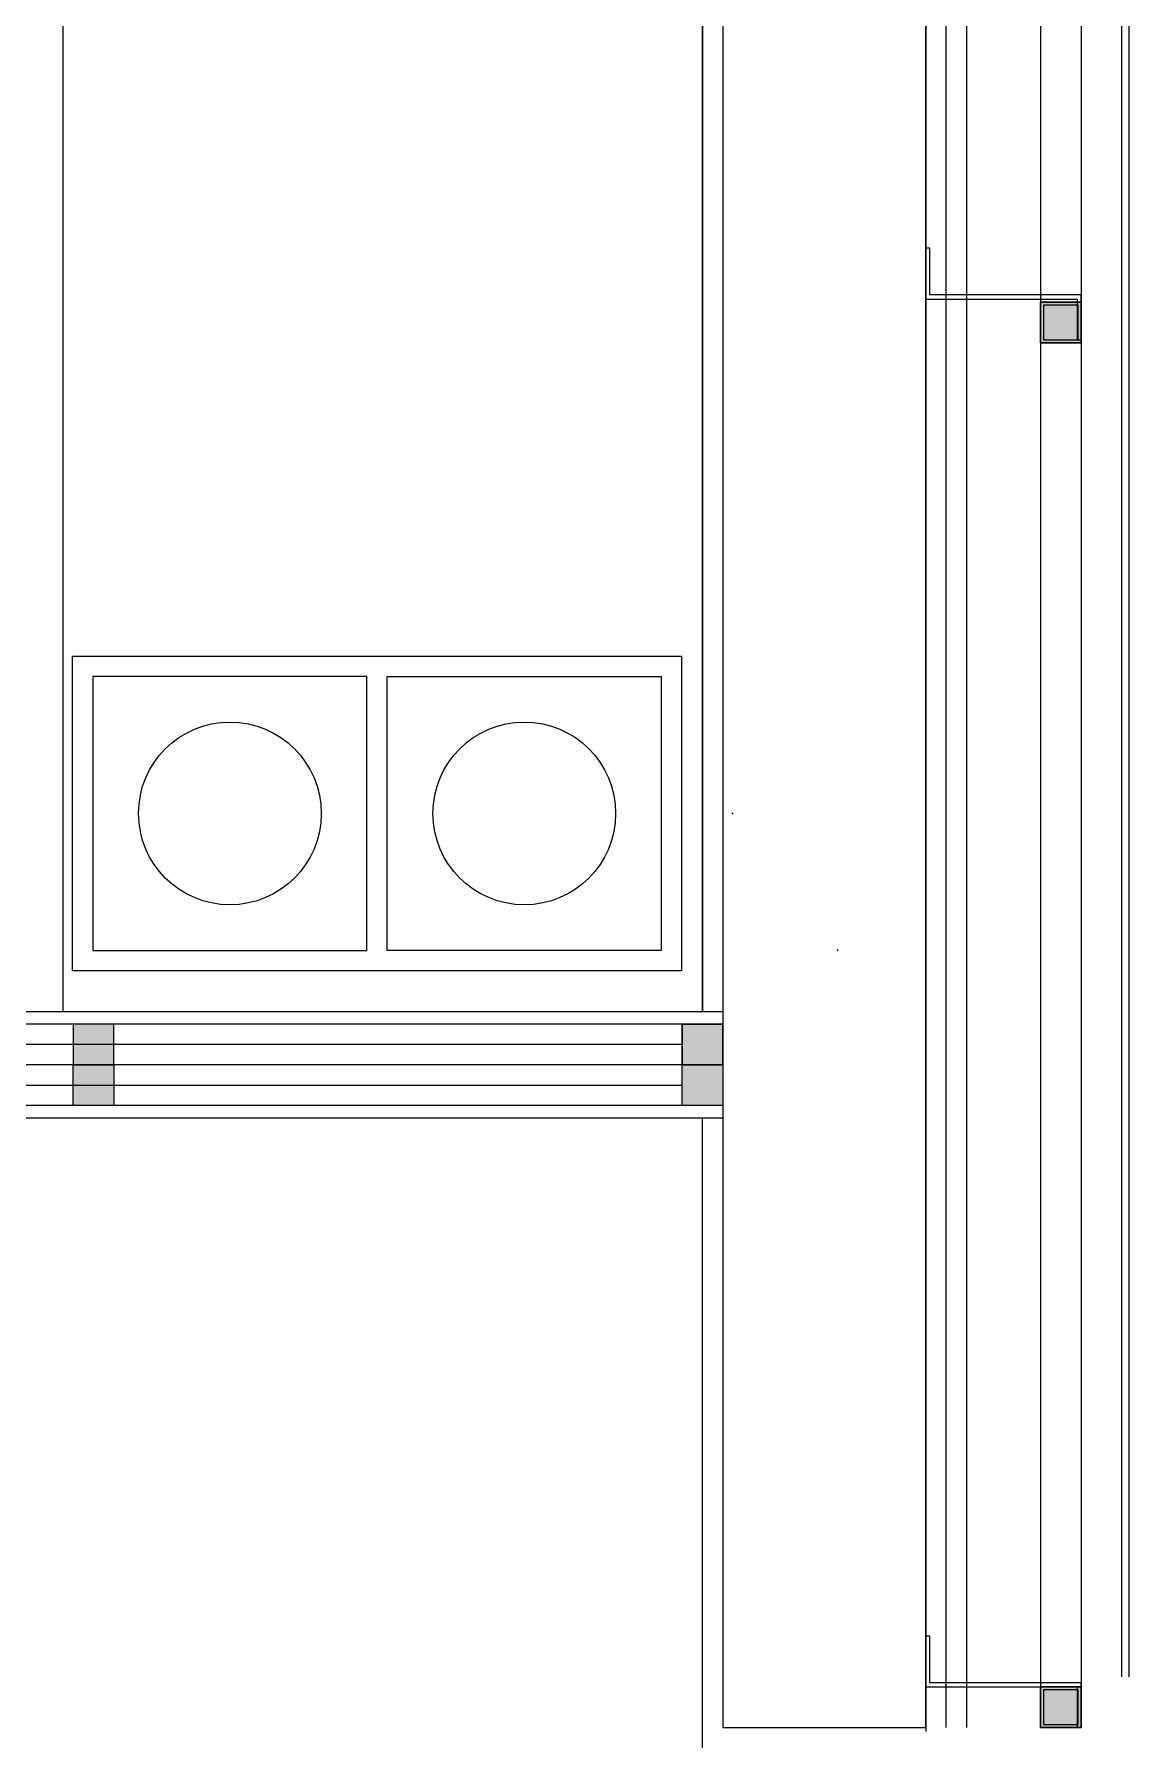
# Model space of a CAD drawing. Extents: x -9058 to 11890, y 0 to 4205.
# Drawn here: x 3837.2 to 3945.1, y 3297.9 to 3466.6 of the extents above; entities that cross this region are included whole.
import ezdxf

# ---------------------------------------------------------------- set-up
doc = ezdxf.new("R2010")
doc.units = 0
doc.header["$MEASUREMENT"] = 0
doc.layers.get('0').update_dxf_attribs({"color": 9, "lineweight": 9})
doc.layers.add('10', color=9, linetype='Continuous', lineweight=9)
doc.layers.add('M-TEFRIS2-015', color=129, linetype='Continuous', lineweight=9)

# ---------------------------------------------------------------- blocks, each defined once
blk = doc.blocks.new('m-mu-ocak01-p')
for points in [[(-16.5, 5), (-16.5, 65), (14.5, 65), (14.5, 5)], [(12.5, 36), (12.5, 63), (-14.5, 63), (-14.5, 36)], [(12.5, 34), (12.5, 7), (-14.5, 7), (-14.5, 34)]]:
    blk.add_lwpolyline(points, close=True)
for centre in [(-1, 49.5), (-1, 20.5)]:
    blk.add_circle(centre, 9)
blk.add_point((-1, 0))
blk = doc.blocks.new('prf-10x10')
h = blk.add_hatch(color=255)
h.dxf.hatch_style = 1
h.paths.add_polyline_path([(-5, -5), (5, -5), (5, 5), (-5, 5)])
at = {"layer": '10'}
blk.add_lwpolyline([(-5, -5), (5, -5), (5, 5), (-5, 5)], close=True, dxfattribs=at)
blk = doc.blocks.new('p-s-profil')
at = {"layer": '10'}
blk.add_lwpolyline([(9, 15.3), (4.6, 15.3), (4.6, 0.4), (0, 0.4), (0, 0), (5, 0), (5, 14.9), (9, 14.9), (9, 15.3)], dxfattribs=at)
blk.add_lwpolyline([(9, 15.3), (4.6, 15.3), (4.6, 0.4), (0, 0.4), (0, 0), (5, 0), (5, 14.9), (9, 14.9), (9, 15.3)], dxfattribs=at)
blk = doc.blocks.new('p-kutu_profil_40x40')
h = blk.add_hatch(color=256)
h.dxf.hatch_style = 1
h.paths.add_polyline_path([(0, 0), (4, 0), (4, 4), (0, 4)])
h = blk.add_hatch(color=255)
h.dxf.hatch_style = 1
h.paths.add_polyline_path([(0, 0), (4, 0), (4, 4), (0, 4)])
blk.add_lwpolyline([(0, 0), (4, 0), (4, 4), (0, 4)], close=True)
at = {"layer": '10'}
for points in [[(0, 4), (4, 4), (4, 0), (0, 0)], [(0, 4), (4, 4), (4, 0), (0, 0)], [(0, 0), (4, 0), (4, 4), (0, 4)], [(0.3, 3.7), (3.7, 3.7), (3.7, 0.3), (0.3, 0.3)], [(0.3, 3.7), (3.7, 3.7), (3.7, 0.3), (0.3, 0.3)]]:
    blk.add_lwpolyline(points, close=True, dxfattribs=at)

msp = doc.modelspace()

# ---------------------------------------------------------------- hatches: boundary and pattern name
at = {"layer": 'M-TEFRIS2-015'}
h = msp.add_hatch(color=256, dxfattribs=at)
h.dxf.hatch_style = 1
h.paths.add_polyline_path([(3841.06, 3365.12), (3845.06, 3365.12), (3845.06, 3369.12), (3841.06, 3369.12)])
h = msp.add_hatch(color=256, dxfattribs=at)
h.dxf.hatch_style = 1
h.paths.add_polyline_path([(3901.06, 3365.12), (3905.06, 3365.12), (3905.06, 3369.12), (3901.06, 3369.12)])
h = msp.add_hatch(color=256, dxfattribs=at)
h.dxf.hatch_style = 1
h.paths.add_polyline_path([(3841.06, 3361.12), (3845.06, 3361.12), (3845.06, 3365.12), (3841.06, 3365.12)])
h = msp.add_hatch(color=256, dxfattribs=at)
h.dxf.hatch_style = 1
h.paths.add_polyline_path([(3901.06, 3361.12), (3905.06, 3361.12), (3905.06, 3365.12), (3901.06, 3365.12)])

# ---------------------------------------------------------------- linework, layer by layer
for p, q in [((3927.06, 3299.87), (3927.06, 3787.87)), ((3936.36, 3786.22), (3936.36, 3299.87)), ((3940.36, 3786.22), (3940.36, 3299.87)), ((3925.06, 3782.22), (3925.06, 3299.47)), ((3929.06, 3781.82), (3929.06, 3299.87)), ((3944.36, 3781.22), (3944.36, 3304.87)), ((3945.06, 3781.22), (3945.06, 3304.87)), ((3903.06, 3723.91), (3903.06, 3370.37))]:
    msp.add_line(p, q, dxfattribs=at)
for points in [[(3905.06, 3725.87), (3905.06, 3725.87), (3905.06, 3299.87), (3925.06, 3299.87), (3925.06, 3725.87)], [(3719.06, 3370.37), (3905.06, 3370.37)], [(3905.06, 3369.12), (3719.06, 3369.12)], [(3841.06, 3365.12), (3845.06, 3365.12), (3845.06, 3369.12), (3841.06, 3369.12), (3841.06, 3365.12)], [(3901.06, 3365.12), (3905.06, 3365.12), (3905.06, 3369.12), (3901.06, 3369.12), (3901.06, 3365.12)], [(3901.06, 3367.12), (3719.06, 3367.12)], [(3905.06, 3365.12), (3719.06, 3365.12)], [(3905.06, 3365.12), (3719.06, 3365.12)], [(3845.06, 3361.12), (3841.06, 3361.12), (3841.06, 3365.12), (3845.06, 3365.12), (3845.06, 3361.12)], [(3905.06, 3361.12), (3901.06, 3361.12), (3901.06, 3365.12), (3905.06, 3365.12), (3905.06, 3361.12)], [(3719.06, 3363.12), (3901.06, 3363.12)], [(3905.06, 3361.12), (3719.06, 3361.12)], [(3905.06, 3359.87), (3719.06, 3359.87)], [(3903.06, 3297.87), (3903.06, 3359.87)]]:
    msp.add_lwpolyline(points, dxfattribs=at)
msp.add_lwpolyline([(3903.06, 3635.37), (3840.06, 3635.37), (3840.06, 3370.37), (3903.06, 3370.37)], close=True, dxfattribs=at)
msp.add_point((3916.37, 3376.41), dxfattribs=at)

# ---------------------------------------------------------------- block references
for name, p, rotation in [('p-s-profil', (3925.06, 3445.52), 270), ('m-mu-ocak01-p', (3906.01, 3390.87), 90), ('p-s-profil', (3925.06, 3308.87), 270)]:
    msp.add_blockref(name, p, dxfattribs=dict(at, rotation=rotation))
at = {"layer": 'M-TEFRIS2-015', "extrusion": (0, 0, -1), "zscale": -1, "rotation": 90}
for p in [(-3936.36, 3436.22), (-3936.36, 3299.87)]:
    msp.add_blockref('p-kutu_profil_40x40', p, dxfattribs=at)
at = {"layer": 'M-TEFRIS2-015', "extrusion": (0, 0, -1), "xscale": 0.4, "yscale": 0.4, "zscale": -1, "rotation": 270}
for p in [(-3903.06, 3367.12), (-3903.06, 3363.12)]:
    msp.add_blockref('prf-10x10', p, dxfattribs=at)

doc.saveas('drawing.dxf')
